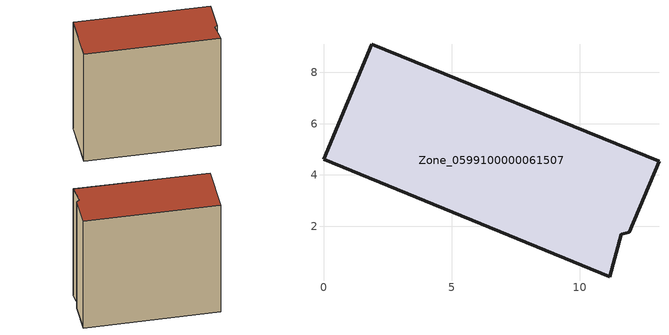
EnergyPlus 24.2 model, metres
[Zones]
Zone_0599100000061507
 floor ground (C_G): 11.17,0.01 0,4.61 1.89,9.11 13.1,4.53 11.95,1.77 11.63,1.69 z0
 wall outside (C_F): 13.1,4.53 1.89,9.11 0,4.61 11.17,0.01 11.63,1.69 11.95,1.77 13.1,4.53 z0:11.32
 roof outside (C_R): 0,4.61 11.17,0.01 11.63,1.69 11.95,1.77 13.1,4.53 1.89,9.11 z11.32
[BUILDING]
Pand.0599100000061507: North Axis=0; Terrain=City; Loads Convergence Tolerance Value=0.04; Temperature Convergence Tolerance Value=0.4; Solar Distribution=FullExterior; Maximum Number of Warmup Days=25; Minimum Number of Warmup Days=1
[Site:Location]
Rotterdam.The.Hague.AP_ZH_NLD Design_Conditions: Latitude=51.96; Longitude=4.45; Time Zone=1; Elevation=-4.5
[SITE:GROUNDTEMPERATURE:BUILDINGSURFACE]
18, 18, 18, 18, 18, 18, 18, 18, 18, 18, 18, 18
[MATERIAL] Thermal Absorptance=0.9; Solar Absorptance=0.7; Visible Absorptance=0.7
Name | Roughness | Thickness | Conductivity | Density | Specific Heat
G.TI.1946 | MediumSmooth | 0.15 | 1 | 540 | 1210
F.TI.1946 | Rough | 0.3 | 0.857143 | 1920 | 840
R.TI.1946 | MediumRough | 0.2 | 0.1 | 1500 | 1000
[CONSTRUCTION]
C_G: G.TI.1946
C_F: F.TI.1946
C_R: R.TI.1946
[ZONE]
Zone_0599100000061507: Type=1; Multiplier=1; Ceiling Height=Autocalculate; Volume=Autocalculate; Floor Area=autocalculate; Part of Total Floor Area=Yes
[ZONEINFILTRATION:DESIGNFLOWRATE]
Infil_Zone_0599100000061507: Zone or ZoneList or Space or SpaceList=Zone_0599100000061507; Schedule=AlwaysOn; Design Flow Rate Calculation Method=Flow/Area; Flow Rate per Floor Area=0.003; Constant Term Coefficient=1; Temperature Term Coefficient=0; Velocity Term Coefficient=0; Velocity Squared Term Coefficient=0
[HVACTEMPLATE:ZONE:IDEALLOADSAIRSYSTEM]
Zone_0599100000061507: Maximum Heating Supply Air Temperature=50; Minimum Cooling Supply Air Temperature=13; Maximum Heating Supply Air Humidity Ratio=0.0156; Minimum Cooling Supply Air Humidity Ratio=0.0077; Heating Limit=NoLimit; Cooling Limit=NoLimit; Dehumidification Control Type=ConstantSensibleHeatRatio; Cooling Sensible Heat Ratio=0.7; Dehumidification Setpoint=60; Humidification Control Type=None; Humidification Setpoint=30; Outdoor Air Method=None; Outdoor Air Flow Rate per Person=0.00944; Outdoor Air Flow Rate per Zone Floor Area=0; Outdoor Air Flow Rate per Zone=0; Demand Controlled Ventilation Type=None; Outdoor Air Economizer Type=NoEconomizer; Heat Recovery Type=None; Sensible Heat Recovery Effectiveness=0.7; Latent Heat Recovery Effectiveness=0.65
[ZONECONTROL:THERMOSTAT]
ThermostatControl_Zone_0599100000061507: Zone or ZoneList=Zone_0599100000061507; Control Type Schedule=DualSetpointControlType; Control 1=Thermostat_Zone_0599100000061507; Temperature Difference Between Cutout And Setpoint=0
[THERMOSTATSETPOINT:DUALSETPOINT]
Thermostat_Zone_0599100000061507: Heating Setpoint Temperature Schedule=HeatingSetpoint_Zone_0599100000061507; Cooling Setpoint Temperature Schedule=CoolingSetpoint_Zone_0599100000061507
[SCHEDULE:COMPACT]
HeatingSetpoint_Zone_0599100000061507: Through: 12/31, For: AllDays, Until: 24:00, 21
CoolingSetpoint_Zone_0599100000061507: Through: 12/31, For: AllDays, Until: 24:00, 24
DualSetpointControlType: Through: 12/31, For: AllDays, Until: 24:00, 4
AlwaysOn: Through: 12/31, For: AllDays, Until: 24:00, 1
